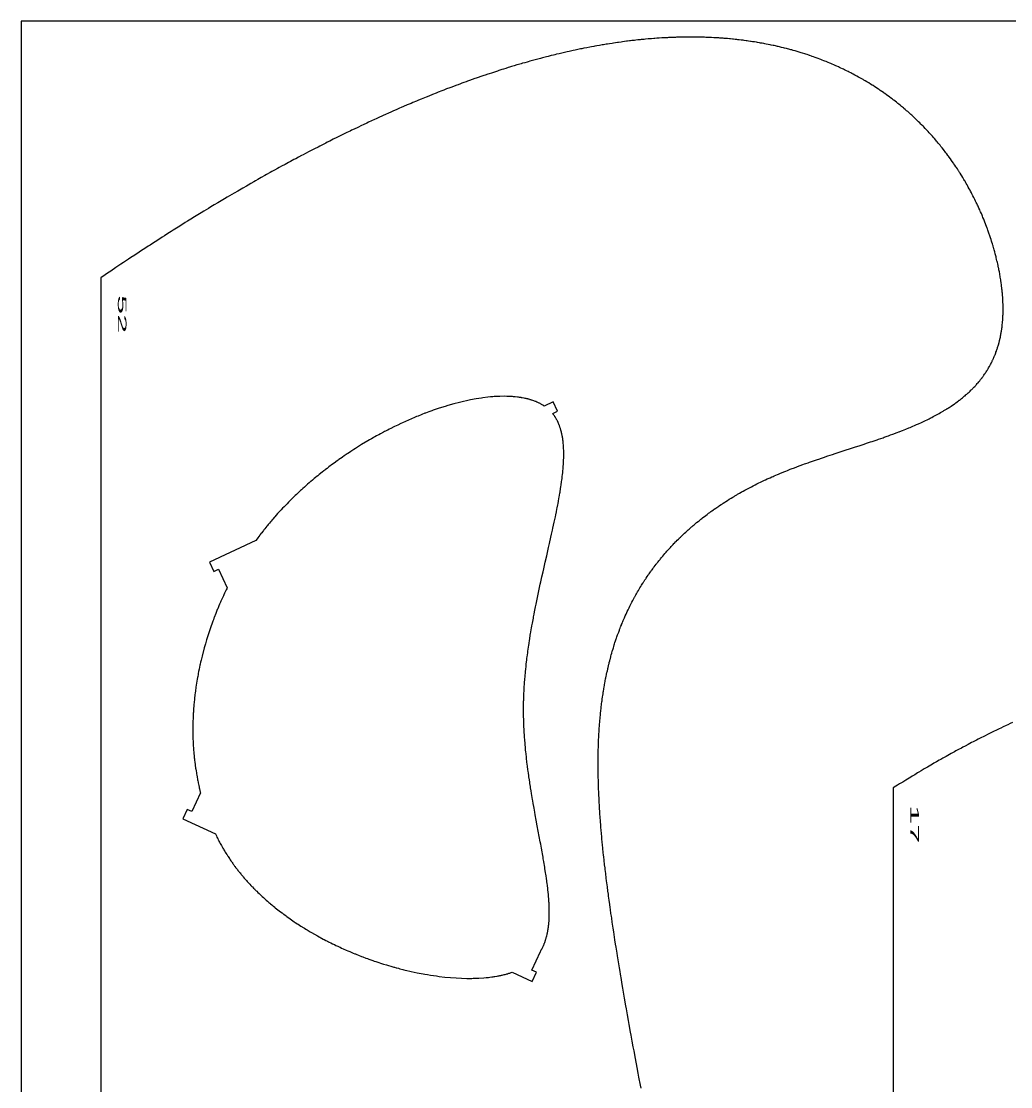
# Model space of a CAD drawing. Header units: metres. Extents: x 525 to 650, y -2 to 248.
# Drawn here: x 525.2 to 582.8, y 185.4 to 247.6 of the extents above; entities that cross this region are included whole.
import ezdxf

# ---------------------------------------------------------------- set-up
doc = ezdxf.new("R2010")
doc.units = ezdxf.units.M
doc.header["$MEASUREMENT"] = 0
doc.layers.add('1', color=7, linetype='Continuous', lineweight=0)
doc.styles.add('Style-ENGINEERING', font='ENGINEERING.shx')

msp = doc.modelspace()

# ---------------------------------------------------------------- linework, layer by layer
at = {"flags": 128}
for points in [[(650.1547, -2.443354), (650.1547, 247.556646), (525.1547, 247.556646), (525.1547, -2.443354), (650.1547, -2.443354)], [(561.296577, 185.338146), (561.259747, 185.530229), (561.172874, 185.985583), (561.129666, 186.213284), (561.065146, 186.554867), (560.969038, 187.067312), (560.884302, 187.522892), (560.842186, 187.750709), (560.779336, 188.092468), (560.716885, 188.43427), (560.685811, 188.605187), (560.60346, 189.06102), (560.562571, 189.288967), (560.501607, 189.630927), (560.4411, 189.972935), (560.411023, 190.143957), (560.331411, 190.60008), (560.291939, 190.828177), (560.291939, 190.828177), (560.233165, 191.170369), (560.174931, 191.512618), (560.146023, 191.683764), (560.094984, 191.988062), (560.06964, 192.14023), (560.031848, 192.368505), (559.975683, 192.710973), (559.92017, 193.05351), (559.892666, 193.224806), (559.838181, 193.567452), (559.811209, 193.738803), (559.7711, 193.995868), (559.724124, 194.300596), (559.700872, 194.452986), (559.6663, 194.681602), (559.615155, 195.024602), (559.581551, 195.253321), (559.564901, 195.367697), (559.540122, 195.539281), (559.507455, 195.768099), (559.491285, 195.882525), (559.46724, 196.054187), (559.431659, 196.311732), (559.400537, 196.540714), (559.38516, 196.655224), (559.36233, 196.827015), (559.328631, 197.084759), (559.299244, 197.313925), (559.284758, 197.42853), (559.263293, 197.600465), (559.231711, 197.858433), (559.204277, 198.087806), (559.190793, 198.202517), (559.170867, 198.374616), (559.141671, 198.632837), (559.11921, 198.836928), (559.108188, 198.938995), (559.09192, 199.092125), (559.068131, 199.321884), (559.045103, 199.551724), (559.033882, 199.666675), (559.012043, 199.89664), (559.001432, 200.011656), (558.98591, 200.184221), (558.965968, 200.414388), (558.956329, 200.529507), (558.942295, 200.702229), (558.928783, 200.875008), (558.922226, 200.961418), (558.910904, 201.115072), (558.905407, 201.191916), (558.897368, 201.307204), (558.885784, 201.480186), (558.874783, 201.653231), (558.869505, 201.739776), (558.860497, 201.893675), (558.856174, 201.970644), (558.849923, 202.086122), (558.841075, 202.259394), (558.832878, 202.432736), (558.829028, 202.519433), (558.822601, 202.673605), (558.819591, 202.750713), (558.815334, 202.866402), (558.80954, 203.039998), (558.804471, 203.213671), (558.802214, 203.300537), (558.798668, 203.455014), (558.797121, 203.532277), (558.79509, 203.648202), (558.792703, 203.822159), (558.791124, 203.996202), (558.790645, 204.083257), (558.790311, 204.238075), (558.790397, 204.315511), (558.790848, 204.431699), (558.79226, 204.606058), (558.793702, 204.722351), (558.794575, 204.780514), (558.796078, 204.867778), (558.799328, 205.022976), (558.801235, 205.100605), (558.804454, 205.217087), (558.808111, 205.333614), (558.810105, 205.391896), (558.814429, 205.508494), (558.816762, 205.566811), (558.820475, 205.65431), (558.827723, 205.809932), (558.831661, 205.887776), (558.837969, 206.004584), (558.844765, 206.121445), (558.848348, 206.179894), (558.855889, 206.296834), (558.859849, 206.355324), (558.86603, 206.443084), (558.873731, 206.547136), (558.877738, 206.599178), (558.883943, 206.677262), (558.893698, 206.794436), (558.903997, 206.911668), (558.909353, 206.970306), (558.920484, 207.087625), (558.926262, 207.146308), (558.935196, 207.23436), (558.946206, 207.338762), (558.951885, 207.390982), (558.960621, 207.469335), (558.974225, 207.586917), (558.988437, 207.704563), (558.995774, 207.76341), (559.010917, 207.881155), (559.018725, 207.940053), (559.030737, 208.028431), (559.050382, 208.167623), (559.060548, 208.237255), (559.076233, 208.341749), (559.092449, 208.4463), (559.100758, 208.498597), (559.117784, 208.603234), (559.126504, 208.655574), (559.139843, 208.734112), (559.15812, 208.838882), (559.167471, 208.891289), (559.181767, 208.969929), (559.203823, 209.087953), (559.206202, 209.100453), (559.228706, 209.216652), (559.24021, 209.274661), (559.257782, 209.361561), (559.275735, 209.448325), (559.284856, 209.491655), (559.303386, 209.578211), (559.312796, 209.621438), (559.327094, 209.686212), (559.3465, 209.772455), (559.35635, 209.815523), (559.371311, 209.88006), (559.394169, 209.976715), (559.414911, 210.062479), (559.425433, 210.105308), (559.441403, 210.169482), (559.465786, 210.265591), (559.490684, 210.361516), (559.503327, 210.409408), (559.527814, 210.500669), (559.540236, 210.546235), (559.559092, 210.614504), (559.587884, 210.716726), (559.617288, 210.818729), (559.63222, 210.869647), (559.662549, 210.971319), (559.677946, 211.022071), (559.701334, 211.098094), (559.733068, 211.199262), (559.749171, 211.249761), (559.773623, 211.325404), (559.810972, 211.438626), (559.844852, 211.539025), (559.862034, 211.589137), (559.88811, 211.664198), (559.92791, 211.776542), (559.968539, 211.888589), (559.989167, 211.944501), (560.026355, 212.043714), (560.045198, 212.093231), (560.073776, 212.167394), (560.102732, 212.241423), (560.117351, 212.278386), (560.146876, 212.35221), (560.161781, 212.389071), (560.184319, 212.444298), (560.214704, 212.517814), (560.230041, 212.55452), (560.253228, 212.609514), (560.288417, 212.691859), (560.326613, 212.779769), (560.345924, 212.823648), (560.375157, 212.889371), (560.419608, 212.98774), (560.464785, 213.085848), (560.487648, 213.134804), (560.533922, 213.232519), (560.557335, 213.281277), (560.592802, 213.354291), (560.640739, 213.45141), (560.664988, 213.499869), (560.701711, 213.572432), (560.738856, 213.644844), (560.757588, 213.680993), (560.80806, 213.777204), (560.83358, 213.825207), (560.872218, 213.897084), (560.911286, 213.968807), (560.930982, 214.004611), (560.970698, 214.076101), (560.990719, 214.111788), (561.020955, 214.165245), (561.020955, 214.165245), (561.027266, 214.176337), (561.04907, 214.214488), (561.092984, 214.290532), (561.137305, 214.366231), (561.167079, 214.416507), (561.187028, 214.449939), (561.227167, 214.516601), (561.272706, 214.591273), (561.303289, 214.640865), (561.323778, 214.673842), (561.364993, 214.739595), (561.396113, 214.788733), (561.416958, 214.821409), (561.458887, 214.88656), (561.479969, 214.919035), (561.522371, 214.983785), (561.565087, 215.04827), (561.593739, 215.091113), (561.651462, 215.176445), (561.702189, 215.250383), (561.73624, 215.299478), (561.759045, 215.33212), (561.804904, 215.397194), (561.839515, 215.445816), (561.862692, 215.478144), (561.909295, 215.54259), (561.93272, 215.574708), (561.979817, 215.638736), (562.027242, 215.702486), (562.059041, 215.744832), (562.123077, 215.829156), (562.177559, 215.899921), (562.21411, 215.946905), (562.238579, 215.978141), (562.287761, 216.040406), (562.324862, 216.086925), (562.349697, 216.117852), (562.399611, 216.1795), (562.424689, 216.210221), (562.47509, 216.271458), (562.525813, 216.332422), (562.559808, 216.372913), (562.628229, 216.453531), (562.686404, 216.521177), (562.725414, 216.566082), (562.751521, 216.595935), (562.803976, 216.655436), (562.843528, 216.699884), (562.869996, 216.729431), (562.923172, 216.788323), (562.94988, 216.817667), (563.003536, 216.876154), (563.057511, 216.93437), (563.093671, 216.973032), (563.166418, 217.049995), (563.21339, 217.099124), (563.244834, 217.131767), (563.308032, 217.196791), (563.339785, 217.229172), (563.403603, 217.293673), (563.467832, 217.357825), (563.510881, 217.4004), (563.539681, 217.428698), (563.597526, 217.485087), (563.630207, 217.516685), (563.695876, 217.579621), (563.761955, 217.642211), (563.806235, 217.683745), (563.835856, 217.711349), (563.895342, 217.766353), (563.962649, 217.827905), (564.007747, 217.868748), (564.037913, 217.895892), (564.098487, 217.949975), (564.144129, 217.990359), (564.174658, 218.017196), (564.235956, 218.070668), (564.266726, 218.097302), (564.328506, 218.150366), (564.390607, 218.20316), (564.432185, 218.238205), (564.515769, 218.307934), (564.535413, 218.324184), (564.618583, 218.392413), (564.674228, 218.437551), (564.711412, 218.467489), (564.785988, 218.526998), (564.842102, 218.571311), (564.879598, 218.600701), (564.954794, 218.659121), (564.992495, 218.688151), (565.068099, 218.745855), (565.143973, 218.803085), (565.194705, 218.840977), (565.228592, 218.866123), (565.296523, 218.916139), (565.369153, 218.969043), (565.417703, 219.004083), (565.515117, 219.073616), (565.563978, 219.108111), (565.66201, 219.176559), (565.760448, 219.244293), (565.826299, 219.289055), (565.870299, 219.318723), (565.958534, 219.377642), (566.033227, 219.426928), (566.083145, 219.459568), (566.183276, 219.524334), (566.233488, 219.556461), (566.334201, 219.620204), (566.435299, 219.683274), (566.502909, 219.724949), (566.548076, 219.752568), (566.638633, 219.807415), (566.71527, 219.853288), (566.766478, 219.883666), (566.869171, 219.943936), (566.920656, 219.973829), (567.023899, 220.033134), (567.127505, 220.091803), (567.196775, 220.130565), (567.243043, 220.156252), (567.335791, 220.207255), (567.414265, 220.249907), (567.46669, 220.278149), (567.571803, 220.334174), (567.624489, 220.361958), (567.730121, 220.417072), (567.836095, 220.471585), (567.906934, 220.507596), (567.954243, 220.531457), (568.04906, 220.578829), (568.169441, 220.638121), (568.249928, 220.677241), (568.303689, 220.70314), (568.411456, 220.754509), (568.492494, 220.792661), (568.54662, 220.817918), (568.655114, 220.868011), (568.709481, 220.892847), (568.818452, 220.942103), (568.927737, 220.990807), (569.000768, 221.022971), (569.049531, 221.04428), (569.147242, 221.086576), (569.240215, 221.126331), (569.302316, 221.152624), (569.4268, 221.204718), (569.489178, 221.230525), (569.614201, 221.281673), (569.739568, 221.332217), (569.823331, 221.365589), (569.879253, 221.387697), (569.991284, 221.431584), (570.107024, 221.476383), (570.184274, 221.505988), (570.338982, 221.5646), (570.416436, 221.593617), (570.571534, 221.651098), (570.726874, 221.70788), (570.83056, 221.745367), (570.899738, 221.770203), (571.038218, 221.819517), (571.123272, 221.849552), (571.293546, 221.90914), (571.464028, 221.968126), (571.577788, 222.007142), (571.653673, 222.033025), (571.805541, 222.084503), (571.933774, 222.127664), (572.19047, 222.21332), (572.447422, 222.298233), (572.618837, 222.354513), (572.961859, 222.466514), (573.733955, 222.717663), (574.07691, 222.829858), (574.248273, 222.886288), (574.505122, 222.971501), (574.676196, 223.02877), (574.761678, 223.057563), (574.889825, 223.100973), (575.060534, 223.1593), (575.145816, 223.188673), (575.273642, 223.233016), (575.401342, 223.277721), (575.465142, 223.300218), (575.635104, 223.360712), (575.719985, 223.391248), (575.847173, 223.437439), (575.974192, 223.484119), (576.037635, 223.507652), (576.164381, 223.555122), (576.227683, 223.579066), (576.32254, 223.615254), (576.346236, 223.624353), (576.472449, 223.673232), (576.535445, 223.697899), (576.629798, 223.735195), (576.629798, 223.735195), (576.723974, 223.772858), (576.770994, 223.791832), (576.864893, 223.830071), (576.91177, 223.849341), (576.981994, 223.878437), (577.092734, 223.924898), (577.147994, 223.948357), (577.230743, 223.98384), (577.313317, 224.019686), (577.354537, 224.037748), (577.464233, 224.08638), (577.518956, 224.110958), (577.600878, 224.14816), (577.682602, 224.185776), (577.723387, 224.204743), (577.831893, 224.255853), (577.886002, 224.281705), (577.966983, 224.320866), (578.047738, 224.360497), (578.088029, 224.380493), (578.159511, 224.416345), (578.195181, 224.43442), (578.248595, 224.46172), (578.328507, 224.503105), (578.408163, 224.545022), (578.447893, 224.566186), (578.518358, 224.604153), (578.55351, 224.623305), (578.606135, 224.652247), (578.684836, 224.696151), (578.763247, 224.740659), (578.80234, 224.763145), (578.871654, 224.803509), (578.906219, 224.823882), (578.95795, 224.854683), (579.035279, 224.901441), (579.112279, 224.948883), (579.150654, 224.972866), (579.161431, 224.979643), (579.227907, 225.021858), (579.260997, 225.043141), (579.310442, 225.075286), (579.384179, 225.124011), (579.457388, 225.173355), (579.493792, 225.198263), (579.566192, 225.24856), (579.602184, 225.273951), (579.655911, 225.312347), (579.720514, 225.359324), (579.752637, 225.383022), (579.800597, 225.418834), (579.848283, 225.454968), (579.872021, 225.473157), (579.919289, 225.509783), (579.942817, 225.52822), (579.977975, 225.556033), (580.040076, 225.605951), (580.070932, 225.631138), (580.11697, 225.66921), (580.162707, 225.707635), (580.185462, 225.72698), (580.230742, 225.765942), (580.253266, 225.785559), (580.286906, 225.815157), (580.346273, 225.86829), (580.375743, 225.895107), (580.419679, 225.935649), (580.463287, 225.976577), (580.484967, 225.997186), (580.528076, 226.0387), (580.549504, 226.059606), (580.581486, 226.091152), (580.61875, 226.12844), (580.637281, 226.147202), (580.664951, 226.175495), (580.706168, 226.218273), (580.747035, 226.261462), (580.767335, 226.283212), (580.807669, 226.327028), (580.827701, 226.349095), (580.857578, 226.382395), (580.897093, 226.427174), (580.916711, 226.449727), (580.945964, 226.483762), (580.989445, 226.535283), (580.993539, 226.540193), (581.039147, 226.595603), (581.061675, 226.623468), (581.095121, 226.665467), (581.128153, 226.707706), (581.144513, 226.728916), (581.17692, 226.771517), (581.192967, 226.792908), (581.216843, 226.825108), (581.248311, 226.868253), (581.263889, 226.889917), (581.287059, 226.922527), (581.321371, 226.971698), (581.351425, 227.015664), (581.366294, 227.037739), (581.388401, 227.070965), (581.421116, 227.121063), (581.453297, 227.17147), (581.469187, 227.19679), (581.497104, 227.241996), (581.510904, 227.264691), (581.531406, 227.298849), (581.561711, 227.350345), (581.591478, 227.402154), (581.60616, 227.428175), (581.635122, 227.480451), (581.6494, 227.506706), (581.670566, 227.546235), (581.701873, 227.606105), (581.717269, 227.636189), (581.74004, 227.681503), (581.762424, 227.727041), (581.773471, 227.749895), (581.795275, 227.79577), (581.806031, 227.818792), (581.821985, 227.85343), (581.842919, 227.89981), (581.85324, 227.923084), (581.868541, 227.958101), (581.891084, 228.010863), (581.910711, 228.058001), (581.92038, 228.081654), (581.934701, 228.117239), (581.955774, 228.170854), (581.976358, 228.224753), (581.986466, 228.251809), (581.988687, 228.257806), (582.013143, 228.325202), (582.028979, 228.370228), (582.039331, 228.400288), (582.059543, 228.460509), (582.074277, 228.505762), (582.083898, 228.535972), (582.102661, 228.596491), (582.111805, 228.626799), (582.129621, 228.687512), (582.146814, 228.748354), (582.157934, 228.788985), (582.165196, 228.816104), (582.17936, 228.870415), (582.190376, 228.914042), (582.19755, 228.943162), (582.211497, 229.001483), (582.218271, 229.030685), (582.231421, 229.089171), (582.244048, 229.147764), (582.252177, 229.186885), (582.257469, 229.212992), (582.26775, 229.265269), (582.276112, 229.309442), (582.281529, 229.338923), (582.291987, 229.397961), (582.297029, 229.427519), (582.306743, 229.486711), (582.315966, 229.546003), (582.321846, 229.585587), (582.332964, 229.664885), (582.340452, 229.722144), (582.345203, 229.760366), (582.354128, 229.836928), (582.358305, 229.875268), (582.366096, 229.952064), (582.37314, 230.029015), (582.377427, 230.0804), (582.380105, 230.114694), (582.385031, 230.183373), (582.385881, 230.196105), (582.389253, 230.249845), (582.391307, 230.285651), (582.394957, 230.357218), (582.396556, 230.392979), (582.399306, 230.464453), (582.401471, 230.535868), (582.402593, 230.583445), (582.403201, 230.615149), (582.404084, 230.678522), (582.404445, 230.723523), (582.404514, 230.813458), (582.403726, 230.903304), (582.402735, 230.963154), (582.40187, 231.003033), (582.399657, 231.082742), (582.398134, 231.127549), (582.394494, 231.217103), (582.390076, 231.306577), (582.386707, 231.366183), (582.384276, 231.405901), (582.378973, 231.485293), (582.375736, 231.529924), (582.368721, 231.619132), (582.360996, 231.708266), (582.355458, 231.767649), (582.351597, 231.807221), (582.351597, 231.807221), (582.343471, 231.886322), (582.338667, 231.930793), (582.328564, 232.019683), (582.317809, 232.108507), (582.310283, 232.167686), (582.30511, 232.207123), (582.294392, 232.285958), (582.286565, 232.341359), (582.281214, 232.37828), (582.270197, 232.452088), (582.264533, 232.488977), (582.252896, 232.562722), (582.240852, 232.636425), (582.232599, 232.685538), (582.215567, 232.783709), (582.20568, 232.838898), (582.185254, 232.949211), (582.163962, 233.059434), (582.149291, 233.132868), (582.1393, 233.181802), (582.118815, 233.279618), (582.10938, 233.323613), (582.090107, 233.411561), (582.0703, 233.499455), (582.056799, 233.558021), (582.047668, 233.597052), (582.029093, 233.675083), (582.026116, 233.687423), (582.005009, 233.773693), (581.990678, 233.831094), (581.961395, 233.945631), (581.946445, 234.002766), (581.915934, 234.116774), (581.884615, 234.230434), (581.86329, 234.306016), (581.848876, 234.356319), (581.819582, 234.456725), (581.806836, 234.499674), (581.781006, 234.585425), (581.754723, 234.670982), (581.736951, 234.727912), (581.700811, 234.841517), (581.673186, 234.926496), (581.654523, 234.983043), (581.616608, 235.095884), (581.597357, 235.152178), (581.558269, 235.264514), (581.518404, 235.376516), (581.491397, 235.450999), (581.473202, 235.500572), (581.436356, 235.599522), (581.404796, 235.682809), (581.383517, 235.73823), (581.340385, 235.848827), (581.318533, 235.904002), (581.274258, 236.014106), (581.229221, 236.123883), (581.198775, 236.196886), (581.178291, 236.245475), (581.136872, 236.342458), (581.094856, 236.439184), (581.073624, 236.487451), (581.041496, 236.55973), (580.992673, 236.667878), (580.943093, 236.7757), (580.91802, 236.829489), (580.867305, 236.936823), (580.841664, 236.990368), (580.802847, 237.070533), (580.756291, 237.165306), (580.732788, 237.212596), (580.697253, 237.283409), (580.643316, 237.389357), (580.588618, 237.494978), (580.560983, 237.547665), (580.505141, 237.652792), (580.476932, 237.705233), (580.434261, 237.783739), (580.376694, 237.888126), (580.347623, 237.940195), (580.303654, 238.018143), (580.259251, 238.095904), (580.236886, 238.134715), (580.183437, 238.226522), (580.156482, 238.272327), (580.115762, 238.34091), (580.054029, 238.443504), (579.991512, 238.54576), (579.959958, 238.596762), (579.896257, 238.698509), (579.86411, 238.749254), (579.815517, 238.825213), (579.808649, 238.835878), (579.784424, 238.873354), (579.73571, 238.948062), (579.686645, 239.022448), (579.65374, 239.071859), (579.587462, 239.170253), (579.537346, 239.243673), (579.50374, 239.292441), (579.436064, 239.389549), (579.401993, 239.437889), (579.333385, 239.534142), (579.264159, 239.629826), (579.217665, 239.6933), (579.186516, 239.735476), (579.123853, 239.819492), (579.070039, 239.890773), (579.033967, 239.938113), (578.96135, 240.032359), (578.924806, 240.079265), (578.851246, 240.172645), (578.777056, 240.265446), (578.727247, 240.326993), (578.693886, 240.367881), (578.626791, 240.449316), (578.559199, 240.530294), (578.525217, 240.570612), (578.47401, 240.630875), (578.396676, 240.720787), (578.318712, 240.810121), (578.279494, 240.854571), (578.200585, 240.943036), (578.160894, 240.987052), (578.101061, 241.052803), (578.029689, 241.130308), (577.993816, 241.168889), (577.939771, 241.226545), (577.858177, 241.312543), (577.775949, 241.39796), (577.734597, 241.440449), (577.651417, 241.524991), (577.609588, 241.567042), (577.546546, 241.629845), (577.471366, 241.703852), (577.433587, 241.740682), (577.376682, 241.795709), (577.29079, 241.87776), (577.204257, 241.959221), (577.160749, 241.999731), (577.073252, 242.080306), (577.029261, 242.120372), (576.962973, 242.180193), (576.88146, 242.252854), (576.8405, 242.288997), (576.778803, 242.342976), (576.7168, 242.396673), (576.685682, 242.423416), (576.623216, 242.476688), (576.591868, 242.503218), (576.5447, 242.542879), (576.481538, 242.595513), (576.449841, 242.621722), (576.40215, 242.660903), (576.330285, 242.719373), (576.266074, 242.771041), (576.233851, 242.796768), (576.185371, 242.835223), (576.11232, 242.892603), (576.038872, 242.949617), (576.001999, 242.977987), (575.991926, 242.985708), (575.957568, 243.01195), (575.888688, 243.064125), (575.819591, 243.11589), (575.773405, 243.150172), (575.680745, 243.218191), (575.610998, 243.268729), (575.56438, 243.302196), (575.470858, 243.368588), (575.423954, 243.401515), (575.329862, 243.46683), (575.23539, 243.531431), (575.1722, 243.574103), (575.129979, 243.602375), (575.045317, 243.658499), (574.970532, 243.70745), (574.920548, 243.739844), (574.820275, 243.804057), (574.769987, 243.835877), (574.669107, 243.898944), (574.567824, 243.961251), (574.500079, 244.002367), (574.454817, 244.029591), (574.364054, 244.083591), (574.287228, 244.128691), (574.235886, 244.158522), (574.132904, 244.217621), (574.081263, 244.246889), (573.977686, 244.304865), (573.873713, 244.362095), (573.804179, 244.399835), (573.757725, 244.424812), (573.664586, 244.474326), (573.585758, 244.515648), (573.533084, 244.542965), (573.427443, 244.597046), (573.374476, 244.623811), (573.374476, 244.623811), (573.26825, 244.676789), (573.161635, 244.729033), (573.090343, 244.763456), (573.042719, 244.786224), (572.947243, 244.831327), (572.866447, 244.868936), (572.812463, 244.893781), (572.704206, 244.942926), (572.649933, 244.967226), (572.5411, 245.015284), (572.431884, 245.062619), (572.35886, 245.093774), (572.310084, 245.114367), (572.212305, 245.155125), (572.172687, 245.171442), (572.093305, 245.203798), (572.013727, 245.235784), (571.960566, 245.256902), (571.853982, 245.298644), (571.773815, 245.32952), (571.720263, 245.349899), (571.612897, 245.390166), (571.559084, 245.410054), (571.451198, 245.44934), (571.342967, 245.487973), (571.270621, 245.513366), (571.222305, 245.530134), (571.125469, 245.563284), (571.113462, 245.567352), (571.069422, 245.582195), (570.981287, 245.611526), (570.893079, 245.640388), (570.834233, 245.65937), (570.716446, 245.696714), (570.628022, 245.724184), (570.569034, 245.742242), (570.450962, 245.77775), (570.391879, 245.795201), (570.273619, 245.829503), (570.155236, 245.863008), (570.076246, 245.884905), (570.023556, 245.899309), (569.918104, 245.927653), (569.831753, 245.950387), (569.774151, 245.965316), (569.658863, 245.99463), (569.601177, 246.009017), (569.485721, 246.037253), (569.370155, 246.064778), (569.29305, 246.082734), (569.24162, 246.094531), (569.138694, 246.11771), (569.051785, 246.136839), (568.993811, 246.149374), (568.877784, 246.173927), (568.819731, 246.185946), (568.703544, 246.209471), (568.587251, 246.232316), (568.509665, 246.247171), (568.457915, 246.256908), (568.354353, 246.275985), (568.266909, 246.291672), (568.208581, 246.301922), (568.091848, 246.321928), (568.033444, 246.331684), (567.916558, 246.350707), (567.799571, 246.369078), (567.721525, 246.380967), (567.669469, 246.388733), (567.565298, 246.403886), (567.477343, 246.41628), (567.418676, 246.424343), (567.301267, 246.439995), (567.242526, 246.447585), (567.124971, 246.462295), (567.007319, 246.47638), (566.928831, 246.485425), (566.876482, 246.491303), (566.771728, 246.502694), (566.683283, 246.511929), (566.624289, 246.517894), (566.506233, 246.52937), (566.447169, 246.534881), (566.328972, 246.54545), (566.210681, 246.555421), (566.13177, 246.561736), (566.079139, 246.5658), (565.973824, 246.573577), (565.884907, 246.579776), (565.825602, 246.583726), (565.706922, 246.591187), (565.647548, 246.594699), (565.528733, 246.601288), (565.409828, 246.6073), (565.330508, 246.610989), (565.277607, 246.613307), (565.171751, 246.617606), (565.065619, 246.621464), (564.994826, 246.623786), (564.853147, 246.627837), (564.782261, 246.629566), (564.640399, 246.632435), (564.498416, 246.634522), (564.403694, 246.635482), (564.340516, 246.635931), (564.21409, 246.636372), (564.096191, 246.636239), (564.01764, 246.635859), (563.965294, 246.635478), (563.860655, 246.634409), (563.78222, 246.633342), (563.729952, 246.632505), (563.625465, 246.630529), (563.468862, 246.626822), (563.364542, 246.623858), (563.295032, 246.621665), (563.1561, 246.616764), (563.066847, 246.613253), (563.007372, 246.610756), (562.888483, 246.605393), (562.82907, 246.602526), (562.710306, 246.596428), (562.591623, 246.589844), (562.512547, 246.585188), (562.354501, 246.575241), (562.265662, 246.569276), (562.206461, 246.565153), (562.088119, 246.556556), (562.028977, 246.552084), (561.910751, 246.542795), (561.792602, 246.533048), (561.713879, 246.526298), (561.556534, 246.512198), (561.468087, 246.503917), (561.409145, 246.498259), (561.291318, 246.48661), (561.232432, 246.480622), (561.114715, 246.468318), (560.997071, 246.455582), (560.918682, 246.446852), (560.762001, 246.428825), (560.673923, 246.418354), (560.615227, 246.411243), (560.497887, 246.396706), (560.439243, 246.389282), (560.322008, 246.374124), (560.204843, 246.358557), (560.12677, 246.347952), (559.970717, 246.326204), (559.912228, 246.317865), (559.7953, 246.300887), (559.678439, 246.283513), (559.600569, 246.271712), (559.444917, 246.247588), (559.328254, 246.229043), (559.250514, 246.216465), (559.095122, 246.1908), (559.017469, 246.177713), (558.862247, 246.151039), (558.707138, 246.1237), (558.603793, 246.105108), (558.534924, 246.092551), (558.39725, 246.067054), (558.310174, 246.050656), (558.136122, 246.017251), (557.962207, 245.983043), (557.846338, 245.959795), (557.769125, 245.944102), (557.614777, 245.91225), (557.44126, 245.875681), (557.325655, 245.850873), (557.248616, 245.834144), (557.094616, 245.800237), (556.979181, 245.774413), (556.902257, 245.757012), (556.748482, 245.721767), (556.671632, 245.703924), (556.518005, 245.667802), (556.364476, 245.631102), (556.262177, 245.606316), (556.194001, 245.589652), (556.057707, 245.555988), (555.885317, 245.512744), (555.770457, 245.483523), (555.693912, 245.463869), (555.540893, 245.424147), (555.42619, 245.393996), (555.349749, 245.373725), (555.196937, 245.332778), (555.120566, 245.312102), (554.967889, 245.27035), (554.815303, 245.228067), (554.713628, 245.199586), (554.645866, 245.180469), (554.510396, 245.141927), (554.387222, 245.106511), (554.305138, 245.082714), (554.141045, 245.034673), (554.141045, 245.034673), (554.059036, 245.01043), (553.895092, 244.961506), (553.731247, 244.911998), (553.622071, 244.878672), (553.549311, 244.856312), (553.403848, 244.811254), (553.270564, 244.769554), (553.181806, 244.741565), (553.00452, 244.685138), (552.915992, 244.656702), (552.739165, 244.599389), (552.562637, 244.541494), (552.445118, 244.502578), (552.366844, 244.476493), (552.210471, 244.423987), (552.126125, 244.395449), (551.957632, 244.337989), (551.789402, 244.280021), (551.677394, 244.241095), (551.602785, 244.215022), (551.45372, 244.162581), (551.286262, 244.103121), (551.174764, 244.06321), (551.100493, 244.036484), (550.952099, 243.982746), (550.840931, 243.942195), (550.76688, 243.915044), (550.618921, 243.860464), (550.545014, 243.833035), (550.397341, 243.777903), (550.249856, 243.722407), (550.151637, 243.685209), (549.955444, 243.610338), (549.79016, 243.546676), (549.680097, 243.503989), (549.460275, 243.418028), (549.350514, 243.374758), (549.13129, 243.287643), (548.912457, 243.19977), (548.766784, 243.140772), (548.669763, 243.101257), (548.475946, 243.021792), (548.312645, 242.954296), (548.203894, 242.909073), (547.98667, 242.81809), (547.878196, 242.772332), (547.66152, 242.68029), (547.445204, 242.587553), (547.301191, 242.525346), (547.205269, 242.483706), (547.013633, 242.400026), (546.852153, 242.329009), (546.744607, 242.281456), (546.529771, 242.185857), (546.42248, 242.137812), (546.208149, 242.041236), (545.99415, 241.944018), (545.851667, 241.878854), (545.756759, 241.835255), (545.567134, 241.747687), (545.407335, 241.67342), (545.300901, 241.623717), (545.088272, 241.523852), (544.982074, 241.473693), (544.769913, 241.372923), (544.55806, 241.271558), (544.416993, 241.203654), (544.323024, 241.15824), (544.135263, 241.067068), (543.977023, 240.989787), (543.871622, 240.938088), (543.661041, 240.834264), (543.55586, 240.78214), (543.345715, 240.677473), (543.135856, 240.572251), (542.996109, 240.501797), (542.903013, 240.454694), (542.716989, 240.360165), (542.560201, 240.280076), (542.455763, 240.226516), (542.247092, 240.118999), (542.142859, 240.065042), (541.934596, 239.956736), (541.726601, 239.847912), (541.588086, 239.775076), (541.495808, 239.726392), (541.311407, 239.628724), (541.155979, 239.546007), (541.052442, 239.490705), (540.845561, 239.379728), (540.742216, 239.324054), (540.535717, 239.212337), (540.329471, 239.100132), (540.192113, 239.02506), (540.100602, 238.974893), (539.917727, 238.874276), (539.763577, 238.789088), (539.660887, 238.732149), (539.455688, 238.617918), (539.35318, 238.560627), (539.148343, 238.445699), (538.943743, 238.33031), (538.807475, 238.25313), (538.716688, 238.201564), (538.535252, 238.098165), (538.382308, 238.010646), (538.280417, 237.952161), (538.076809, 237.834857), (537.97509, 237.776039), (537.771823, 237.658075), (537.568782, 237.539674), (537.433546, 237.460499), (537.16337, 237.301576), (537.011568, 237.211849), (536.910436, 237.151898), (536.708335, 237.03168), (536.607366, 236.971413), (536.405589, 236.850567), (536.204028, 236.729305), (536.069772, 236.648235), (535.801542, 236.485549), (535.650828, 236.393721), (535.550417, 236.332375), (535.349751, 236.209382), (535.249496, 236.147736), (535.04914, 236.024144), (534.848989, 235.900155), (534.715668, 235.817277), (534.449297, 235.650998), (534.299621, 235.557163), (534.199899, 235.494485), (534.000605, 235.36884), (533.901033, 235.305873), (533.702036, 235.179654), (533.503236, 235.053054), (533.370811, 234.968444), (533.106221, 234.798722), (532.95754, 234.702962), (532.85848, 234.639006), (532.660503, 234.510815), (532.561586, 234.446581), (532.363895, 234.317837), (532.166393, 234.188727), (532.03483, 234.102451), (531.771954, 233.929417), (531.55041, 233.78292), (531.402844, 233.685004), (531.108024, 233.488569), (530.96077, 233.390051), (530.666568, 233.192421), (530.372776, 232.994), (530.17714, 232.861283), (530.046816, 232.772613), (529.786406, 232.59481), (529.78671, 150.501187)], [(556.158901, 224.656374), (556.142139, 224.69232), (556.414032, 224.819105), (556.160461, 225.36289), (555.647263, 225.123582), (555.623911, 225.138905), (555.608207, 225.149), (555.57647, 225.168902), (555.56044, 225.178709), (555.528054, 225.198036), (555.495238, 225.21698), (555.473124, 225.229397), (555.428329, 225.253723), (555.411337, 225.26267), (555.377039, 225.280279), (555.342322, 225.297508), (555.318947, 225.308783), (555.271646, 225.330829), (555.235692, 225.346921), (555.211496, 225.35744), (555.162565, 225.377974), (555.13783, 225.38799), (555.087829, 225.407521), (555.037122, 225.426384), (554.933617, 225.462116), (554.913902, 225.46852), (554.874185, 225.48105), (554.834085, 225.493207), (554.807141, 225.501105), (554.752749, 225.516408), (554.711518, 225.527453), (554.683825, 225.534611), (554.627944, 225.548435), (554.599759, 225.555101), (554.542904, 225.567943), (554.485406, 225.580133), (554.368509, 225.60256), (554.324027, 225.610301), (554.294179, 225.615259), (554.234022, 225.62469), (554.203714, 225.629164), (554.142645, 225.637629), (554.080976, 225.64545), (553.955862, 225.65917), (553.924218, 225.6622), (553.860498, 225.667782), (553.796205, 225.672727), (553.665929, 225.680714), (553.599958, 225.683758), (553.466381, 225.687955), (553.330666, 225.68964), (553.053021, 225.685518), (553.017748, 225.684304), (552.946832, 225.681412), (552.875429, 225.677903), (552.731183, 225.669038), (552.658354, 225.663685), (552.511313, 225.651146), (552.362471, 225.636172), (552.059582, 225.598963), (551.982812, 225.588157), (551.828059, 225.564749), (551.671729, 225.538958), (551.35454, 225.480269), (550.703439, 225.334787), (550.370326, 225.248177), (550.032705, 225.152442), (549.862328, 225.101181), (549.518693, 224.991931), (549.345533, 224.933963), (549.171546, 224.873784), (549.084258, 224.842868), (548.909124, 224.77939), (548.821289, 224.746832), (548.733286, 224.713729), (548.689223, 224.696974), (548.512577, 224.628598), (548.424029, 224.5936), (548.33534, 224.558064), (548.290945, 224.540094), (548.202055, 224.503754), (548.157563, 224.485383), (548.090768, 224.457576), (547.733468, 224.304227), (547.554235, 224.224384), (547.37468, 224.142444), (547.284798, 224.100691), (547.104853, 224.015626), (547.014804, 223.972317), (546.924711, 223.928493), (546.879651, 223.906388), (546.699332, 223.816685), (546.609138, 223.771067), (546.518929, 223.724939), (546.473821, 223.701685), (546.383601, 223.654796), (546.338491, 223.631162), (546.270827, 223.595474), (546.090422, 223.498922), (546.000248, 223.449894), (545.910101, 223.400366), (545.865039, 223.375415), (545.774944, 223.32514), (545.729912, 223.299817), (545.662386, 223.261599), (545.572396, 223.21021), (545.527422, 223.184331), (545.459989, 223.145281), (545.358909, 223.086189), (545.000307, 222.871078), (544.821561, 222.760615), (544.64325, 222.648227), (544.554274, 222.591316), (544.376711, 222.476064), (544.288137, 222.417727), (544.19971, 222.358917), (544.155553, 222.329336), (543.979322, 222.209836), (543.891457, 222.149384), (543.803765, 222.088466), (543.759987, 222.057833), (543.672569, 221.996219), (543.628931, 221.965238), (543.563565, 221.918551), (543.389807, 221.792787), (543.303241, 221.729218), (543.216891, 221.665192), (543.173799, 221.633008), (543.087786, 221.568301), (543.044866, 221.535777), (542.980597, 221.48678), (542.895115, 221.421055), (542.852467, 221.388024), (542.78861, 221.338268), (542.693095, 221.263161), (542.524112, 221.128244), (542.440028, 221.06012), (542.356223, 220.991554), (542.314428, 220.957106), (542.231055, 220.88788), (542.189479, 220.853103), (542.127255, 220.800731), (542.044556, 220.730521), (542.003322, 220.695253), (541.941617, 220.642146), (541.849397, 220.56203), (541.767767, 220.490357), (541.727076, 220.454359), (541.666195, 220.400161), (541.575233, 220.318411), (541.484707, 220.236122), (541.439611, 220.194775), (541.280189, 220.046678), (541.201028, 219.971997), (541.122241, 219.896895), (541.08299, 219.859187), (541.004777, 219.783457), (540.965816, 219.745436), (540.90756, 219.688209), (540.830234, 219.611544), (540.791722, 219.573057), (540.734145, 219.515132), (540.648216, 219.42781), (540.572279, 219.349756), (540.53447, 219.310575), (540.477957, 219.251613), (540.393646, 219.162741), (540.309891, 219.073355), (540.268226, 219.028471), (540.194506, 218.948362), (540.157818, 218.908157), (540.103001, 218.847662), (540.021266, 218.756498), (539.940129, 218.66483), (539.899787, 218.618807), (539.819561, 218.526387), (539.77968, 218.47999), (539.720152, 218.410161), (539.685875, 218.369637), (539.617678, 218.288309), (539.549957, 218.206614), (539.505075, 218.151947), (539.475272, 218.115413), (539.415948, 218.042132), (539.349661, 217.959354), (539.305737, 217.903971), (539.276573, 217.866963), (539.218529, 217.79274), (539.175247, 217.736892), (539.146511, 217.699576), (539.089325, 217.62474), (539.060876, 217.587222), (539.004264, 217.511986), (538.948036, 217.436485), (538.910763, 217.386006), (538.836732, 217.284702), (536.128942, 216.022039), (536.382513, 215.478254), (536.654405, 215.60504), (536.654405, 215.60504), (537.161547, 214.51747), (537.130348, 214.454492), (537.109678, 214.412454), (537.068649, 214.328254), (537.04829, 214.286092), (537.007883, 214.201646), (536.967891, 214.117041), (536.941461, 214.060549), (536.889157, 213.94736), (536.869734, 213.904843), (536.831203, 213.819698), (536.793089, 213.734404), (536.767914, 213.67746), (536.718122, 213.56338), (536.681269, 213.477657), (536.656934, 213.420431), (536.608828, 213.305797), (536.585056, 213.248392), (536.538078, 213.133407), (536.491853, 213.018194), (536.401673, 212.787113), (536.385102, 212.743691), (536.35228, 212.65676), (536.319886, 212.569716), (536.298528, 212.511625), (536.256385, 212.395298), (536.225279, 212.307929), (536.204781, 212.249625), (536.16436, 212.132884), (536.144438, 212.074448), (536.10517, 211.957448), (536.066672, 211.840283), (535.991995, 211.605484), (535.955819, 211.487862), (535.885801, 211.252204), (535.818903, 211.016033), (535.694526, 210.542354), (535.637072, 210.304944), (535.609534, 210.186118), (535.582791, 210.067219), (535.569719, 210.007745), (535.519424, 209.769695), (535.495477, 209.650591), (535.472333, 209.531441), (535.461062, 209.471852), (535.439124, 209.352646), (535.428457, 209.293032), (535.412836, 209.203599), (535.373404, 208.965057), (535.354906, 208.845769), (535.33722, 208.726477), (535.328683, 208.666832), (535.312221, 208.547546), (535.304296, 208.487907), (535.292793, 208.398457), (535.278172, 208.279207), (535.27117, 208.219591), (535.261052, 208.130181), (535.251397, 208.04079), (535.246743, 207.996103), (535.234901, 207.876964), (535.22929, 207.817412), (535.221261, 207.728108), (535.213698, 207.638833), (535.210092, 207.594208), (535.203229, 207.504985), (535.199974, 207.460387), (535.19531, 207.393508), (535.187669, 207.274668), (535.184162, 207.215277), (535.179293, 207.126228), (535.174895, 207.037228), (535.172873, 206.992746), (535.169183, 206.903822), (535.167515, 206.859381), (535.165234, 206.792744), (535.162608, 206.703947), (535.161472, 206.659571), (535.159992, 206.593035), (535.158272, 206.493299), (535.156601, 206.257231), (535.157039, 206.139389), (535.158327, 206.021684), (535.159291, 205.962885), (535.161858, 205.845396), (535.163462, 205.786709), (535.166269, 205.69875), (535.170762, 205.581612), (535.17333, 205.523105), (535.177585, 205.435423), (535.182324, 205.34784), (535.184875, 205.304085), (535.192271, 205.187531), (535.196293, 205.129324), (535.202732, 205.042102), (535.209657, 204.95499), (535.213303, 204.911475), (535.22096, 204.824531), (535.224972, 204.781102), (535.23122, 204.716014), (535.243006, 204.600468), (535.249226, 204.542776), (535.258966, 204.456342), (535.269197, 204.370035), (535.274498, 204.32693), (535.285468, 204.240817), (535.291138, 204.197811), (535.299875, 204.133364), (535.311956, 204.047556), (535.318183, 204.004703), (535.327755, 203.94049), (535.342635, 203.844322), (535.361086, 203.730582), (535.370643, 203.673811), (535.385393, 203.58878), (535.400642, 203.503902), (535.408454, 203.461522), (535.424452, 203.376878), (535.432639, 203.334616), (535.445154, 203.271298), (535.462279, 203.187017), (535.47103, 203.144939), (535.484392, 203.081899), (535.504965, 202.987517), (535.523787, 202.903805), (535.533388, 202.862013), (535.548025, 202.799409), (535.570513, 202.705689), (535.593642, 202.612198), (535.605446, 202.565539), (535.098304, 201.47797), (534.826412, 201.604755), (534.572841, 201.060971), (536.468956, 200.176798), (536.509389, 200.093495), (536.529843, 200.051963), (536.560821, 199.989815), (536.592157, 199.927848), (536.607959, 199.896932), (536.639831, 199.83524), (536.655902, 199.804463), (536.680175, 199.758385), (536.712854, 199.69711), (536.729328, 199.666543), (536.754207, 199.620782), (536.791906, 199.55234), (536.825798, 199.491706), (536.842879, 199.461462), (536.868669, 199.416185), (536.907736, 199.348477), (536.94726, 199.281017), (536.967193, 199.247381), (537.002913, 199.187739), (537.020909, 199.157993), (537.048073, 199.113468), (537.089201, 199.046894), (537.130789, 198.980578), (537.151755, 198.947517), (537.194033, 198.881591), (537.215345, 198.848727), (537.24753, 198.799554), (537.28601, 198.741468), (537.305387, 198.712505), (537.334624, 198.669158), (537.378865, 198.604364), (537.42357, 198.539841), (537.446096, 198.507682), (537.491497, 198.44357), (537.514371, 198.411618), (537.548901, 198.36382), (537.595347, 198.300334), (537.618745, 198.268696), (537.654061, 198.221372), (537.707527, 198.150685), (537.755519, 198.088192), (537.787771, 198.046689), (537.809386, 198.019092), (537.852888, 197.964066), (537.88575, 197.922945), (537.90777, 197.895602), (537.952077, 197.841086), (537.974363, 197.813913), (538.019199, 197.759738), (538.064384, 197.70579), (538.094699, 197.669951), (538.15579, 197.598577), (538.19042, 197.558607), (538.213613, 197.532032), (538.260251, 197.479052), (538.283696, 197.452648), (538.330836, 197.400012), (538.378307, 197.347604), (538.410136, 197.312793), (538.474229, 197.243477), (538.547019, 197.165983), (538.595944, 197.114608), (538.628736, 197.080485), (538.694738, 197.012548), (538.694738, 197.012548), (538.744602, 196.961863), (538.778016, 196.928202), (538.84525, 196.861186), (538.879069, 196.827833), (538.947107, 196.761434), (539.015671, 196.695446), (539.154356, 196.564709), (539.193729, 196.528236), (539.272954, 196.455684), (539.352807, 196.383656), (539.406387, 196.335928), (539.442259, 196.30424), (539.514362, 196.241174), (539.596047, 196.170722), (539.650832, 196.124046), (539.687501, 196.09306), (539.761182, 196.031399), (539.81674, 195.985427), (539.85392, 195.95491), (539.928611, 195.89419), (539.966122, 195.863986), (540.041469, 195.803894), (540.117245, 195.74422), (540.270057, 195.626134), (540.356736, 195.56045), (540.414806, 195.516957), (540.453644, 195.488094), (540.531614, 195.430684), (540.590345, 195.387903), (540.62962, 195.359515), (540.708452, 195.303056), (540.748009, 195.274986), (540.827399, 195.219163), (540.907151, 195.163765), (541.067721, 195.054244), (541.128292, 195.013613), (541.168778, 194.986659), (541.250002, 194.933071), (541.290738, 194.906437), (541.372454, 194.85349), (541.454489, 194.800971), (541.619492, 194.697219), (541.660932, 194.671549), (541.744034, 194.620532), (541.827427, 194.569945), (541.995057, 194.470065), (542.079281, 194.420772), (542.248517, 194.323485), (542.418759, 194.22793), (542.762053, 194.042039), (542.81061, 194.016457), (542.907923, 193.965709), (543.005492, 193.915514), (543.070674, 193.882358), (543.114189, 193.860391), (543.201356, 193.816787), (543.299635, 193.768256), (543.365275, 193.736212), (543.409088, 193.714987), (543.496837, 193.672866), (543.562752, 193.641564), (543.606744, 193.620835), (543.694838, 193.579707), (543.73894, 193.559308), (543.827247, 193.518843), (543.915688, 193.478821), (544.092944, 193.400106), (544.192854, 193.356609), (544.259537, 193.327924), (544.304024, 193.30894), (544.393072, 193.271306), (544.459918, 193.243373), (544.50451, 193.224891), (544.593756, 193.188261), (544.638409, 193.170113), (544.727769, 193.134154), (544.817197, 193.098643), (544.996232, 193.028966), (545.063422, 193.0033), (545.10823, 192.986331), (545.197875, 192.952728), (545.24271, 192.936096), (545.332403, 192.90317), (545.422121, 192.870696), (545.601602, 192.807102), (545.646478, 192.791487), (545.736229, 192.760596), (545.825975, 192.730159), (546.005426, 192.670647), (546.095119, 192.641574), (546.274405, 192.584795), (546.453515, 192.529843), (546.811003, 192.425435), (546.877897, 192.406677), (546.922466, 192.394315), (547.011535, 192.369937), (547.056033, 192.357921), (547.144954, 192.334234), (547.233767, 192.311009), (547.411047, 192.265947), (547.45529, 192.25497), (547.543678, 192.233366), (547.63193, 192.212225), (547.807999, 192.171337), (547.895803, 192.151591), (548.070919, 192.113498), (548.245335, 192.077274), (548.591858, 192.010446), (548.67797, 191.994914), (548.849527, 191.965261), (549.02015, 191.937494), (549.358388, 191.887638), (549.5259, 191.865557), (549.857448, 191.827108), (550.505195, 191.773178), (550.820564, 191.757763), (551.129711, 191.750092), (551.281821, 191.74917), (551.43222, 191.750197), (551.506761, 191.751442), (551.654496, 191.755399), (551.727677, 191.758111), (551.800391, 191.761314), (551.836571, 191.763099), (552.121654, 191.781805), (552.261208, 191.794113), (552.3987, 191.808397), (552.466657, 191.816282), (552.600961, 191.833537), (552.667294, 191.84291), (552.733074, 191.852779), (552.765754, 191.8579), (552.895055, 191.87963), (552.958844, 191.891243), (553.022049, 191.903356), (553.053431, 191.909599), (553.11575, 191.922462), (553.146684, 191.929081), (553.192804, 191.939244), (553.31411, 191.967724), (553.373836, 191.982718), (553.432934, 191.998214), (553.462246, 192.006151), (553.520392, 192.022403), (553.549224, 192.030717), (553.592169, 192.043426), (553.648858, 192.060812), (553.676956, 192.069695), (553.718794, 192.083256), (553.780847, 192.104131), (554.934936, 191.56597), (555.188507, 192.109755), (554.916614, 192.23654), (555.423756, 193.32411), (555.443687, 193.356827), (555.456728, 193.378815), (555.465313, 193.393551), (555.482222, 193.423209), (555.494677, 193.445616), (555.502873, 193.460631), (555.519008, 193.490845), (555.526948, 193.506045), (555.542573, 193.536628), (555.55786, 193.567456), (555.567866, 193.588144), (555.587432, 193.629844), (555.598179, 193.653489), (555.619119, 193.701189), (555.639325, 193.74943), (555.652392, 193.78189), (555.660924, 193.803663), (555.677565, 193.847526), (555.695613, 193.897377), (555.707253, 193.930906), (555.714841, 193.95339), (555.729603, 193.998669), (555.740316, 194.032902), (555.747289, 194.055854), (555.760831, 194.102066), (555.767402, 194.125327), (555.780145, 194.172156), (555.792362, 194.219394), (555.815237, 194.31509), (555.821301, 194.342295), (555.832946, 194.397088), (555.843956, 194.452388), (555.850946, 194.489534), (555.855451, 194.514423), (555.864096, 194.564496), (555.873241, 194.6213), (555.879, 194.659445), (555.882691, 194.684997), (555.889717, 194.736393), (555.89468, 194.775195), (555.897843, 194.801184), (555.903824, 194.85345), (555.906643, 194.879727), (555.91194, 194.932569), (555.91194, 194.932569), (555.916788, 194.985792), (555.925158, 195.093373), (555.929101, 195.154549), (555.931428, 195.195595), (555.932847, 195.223076), (555.935368, 195.278316), (555.936986, 195.319988), (555.937935, 195.347885), (555.939526, 195.403953), (555.940169, 195.432125), (555.941155, 195.488741), (555.941742, 195.545719), (555.941745, 195.660756), (555.94135, 195.704264), (555.939922, 195.79188), (555.93766, 195.880289), (555.935697, 195.939667), (555.930701, 196.059467), (555.926038, 196.150223), (555.922503, 196.211154), (555.914432, 196.334036), (555.909906, 196.395983), (555.8999, 196.520879), (555.888654, 196.6471), (555.862605, 196.903455), (555.85446, 196.976483), (555.848837, 197.025392), (555.837137, 197.123743), (555.831065, 197.173184), (555.818487, 197.272593), (555.805344, 197.372699), (555.796278, 197.439821), (555.777435, 197.574978), (555.75515, 197.728472), (555.739681, 197.831639), (555.729106, 197.900786), (555.70735, 198.039956), (555.690523, 198.145095), (555.679072, 198.215545), (555.655631, 198.357299), (555.643652, 198.428599), (555.619202, 198.572033), (555.594131, 198.716571), (555.577092, 198.813534), (555.542286, 199.008894), (555.522312, 199.119613), (555.481588, 199.342812), (555.439946, 199.56832), (555.411742, 199.719916), (555.354456, 200.02606), (555.237508, 200.649751), (555.178498, 200.967064), (555.119563, 201.287865), (555.090226, 201.449538), (555.051337, 201.666387), (555.032016, 201.775353), (555.003224, 201.939467), (554.974696, 202.104365), (554.960543, 202.187104), (554.923211, 202.408668), (554.904792, 202.519947), (554.877504, 202.687476), (554.850663, 202.855724), (554.837423, 202.940113), (554.811327, 203.109411), (554.798482, 203.194317), (554.779482, 203.321992), (554.754677, 203.492805), (554.742511, 203.578456), (554.724573, 203.707232), (554.707024, 203.836364), (554.6984, 203.901061), (554.668591, 204.13179), (554.654207, 204.247553), (554.640187, 204.363576), (554.633316, 204.421684), (554.619864, 204.53809), (554.613284, 204.596386), (554.603602, 204.683947), (554.591051, 204.800907), (554.584933, 204.859478), (554.575956, 204.947444), (554.562951, 205.079641), (554.551867, 205.197393), (554.546498, 205.256353), (554.538664, 205.344899), (554.527416, 205.477947), (554.516788, 205.611268), (554.511711, 205.678028), (554.503087, 205.796874), (554.49897, 205.856374), (554.493043, 205.945717), (554.48472, 206.07994), (554.477094, 206.214407), (554.473548, 206.281731), (554.467, 206.416552), (554.464003, 206.484049), (554.459858, 206.5854), (554.455501, 206.70568), (554.453552, 206.765884), (554.45092, 206.856269), (554.447636, 206.992019), (554.445165, 207.127972), (554.44424, 207.196022), (554.443021, 207.332267), (554.442731, 207.40046), (554.442703, 207.502835), (554.443434, 207.639492), (554.444134, 207.707886), (554.445608, 207.810556), (554.447597, 207.913319), (554.448787, 207.964735), (554.451001, 208.048352), (554.452668, 208.104129), (554.456456, 208.215754), (554.458575, 208.271603), (554.463256, 208.383366), (554.468521, 208.495213), (554.472351, 208.569823), (554.475046, 208.619581), (554.480768, 208.719142), (554.484181, 208.775168), (554.49142, 208.887271), (554.499203, 208.999434), (554.504689, 209.074241), (554.508478, 209.124125), (554.516364, 209.223922), (554.525725, 209.336236), (554.532248, 209.411135), (554.545961, 209.560978), (554.553145, 209.635919), (554.568157, 209.785835), (554.584007, 209.935783), (554.59503, 210.035761), (554.618141, 210.235728), (554.624892, 210.291968), (554.638716, 210.404444), (554.652962, 210.516908), (554.66269, 210.591876), (554.682688, 210.741784), (554.698149, 210.854185), (554.708672, 210.929101), (554.730223, 211.078884), (554.741246, 211.153748), (554.763772, 211.303412), (554.786923, 211.452982), (554.802694, 211.552636), (554.835012, 211.751786), (554.853633, 211.863707), (554.866217, 211.938276), (554.891783, 212.087302), (554.90476, 212.161756), (554.931087, 212.310536), (554.957894, 212.459136), (554.976022, 212.558096), (555.012866, 212.755746), (555.026876, 212.829767), (555.055199, 212.977638), (555.083906, 213.125274), (555.103248, 213.22356), (555.142391, 213.419784), (555.172125, 213.566634), (555.192116, 213.664376), (555.232474, 213.859462), (555.252827, 213.956799), (555.293852, 214.151041), (555.335259, 214.344684), (555.419018, 214.730053), (555.450687, 214.873868), (555.514331, 215.160287), (555.57824, 215.445003), (555.620909, 215.63382), (555.706173, 216.008931), (555.791, 216.38048), (555.902729, 216.869926), (555.957736, 217.111938), (556.038838, 217.471371), (556.078646, 217.649408), (556.130841, 217.884983), (556.156526, 218.001976), (556.194496, 218.176446), (556.231753, 218.349669), (556.250098, 218.435802), (556.298037, 218.663901), (556.321444, 218.777067), (556.355807, 218.945684), (556.38923, 219.112919), (556.405573, 219.196009), (556.437492, 219.361113), (556.453054, 219.443121), (556.475885, 219.565441), (556.505334, 219.727225), (556.519619, 219.807547), (556.540481, 219.927307), (556.560644, 220.046189), (556.570456, 220.105296), (556.603848, 220.313628), (556.619641, 220.416709), (556.619641, 220.416709), (556.634811, 220.519053), (556.642158, 220.569947), (556.656368, 220.671172), (556.663226, 220.721501), (556.6732, 220.796636), (556.685905, 220.896144), (556.691998, 220.945606), (556.700809, 221.019433), (556.713273, 221.129341), (556.723579, 221.226189), (556.728454, 221.27431), (556.735414, 221.346112), (556.745049, 221.45295), (556.750925, 221.523593), (556.753697, 221.558739), (556.757645, 221.611237), (556.764034, 221.703906), (556.766923, 221.749921), (556.770867, 221.818543), (556.774341, 221.886679), (556.775899, 221.920563), (556.778654, 221.987964), (556.779849, 222.021479), (556.781412, 222.071518), (556.783062, 222.1378), (556.7837, 222.170752), (556.78442, 222.219944), (556.784962, 222.293195), (556.783623, 222.464229), (556.78154, 222.548357), (556.778495, 222.631549), (556.776607, 222.672791), (556.772091, 222.754561), (556.769459, 222.795087), (556.765038, 222.855423), (556.758252, 222.935023), (556.754473, 222.974456), (556.748315, 223.033144), (556.741566, 223.091275), (556.737968, 223.120131), (556.727635, 223.196391), (556.722064, 223.234143), (556.713195, 223.290296), (556.703706, 223.345875), (556.698727, 223.373448), (556.688296, 223.428159), (556.682843, 223.455297), (556.674363, 223.495728), (556.658392, 223.56679), (556.649973, 223.601926), (556.636798, 223.654134), (556.62296, 223.705743), (556.61579, 223.731322), (556.600947, 223.782025), (556.593271, 223.807149), (556.581438, 223.844549), (556.56506, 223.893879), (556.556611, 223.918313), (556.543612, 223.954674), (556.53022, 223.990686), (556.523375, 224.00856), (556.49823, 224.071399), (556.485181, 224.102399), (556.471813, 224.133117), (556.465008, 224.148371), (556.451156, 224.178665), (556.444108, 224.193706), (556.433384, 224.216134), (556.418799, 224.245788), (556.411383, 224.260507), (556.400105, 224.282452), (556.382838, 224.315065), (556.367136, 224.343747), (556.35916, 224.35798), (556.347037, 224.379192), (556.328497, 224.410702), (556.309527, 224.441842), (556.299881, 224.457272), (556.282463, 224.484474), (556.273625, 224.497964), (556.260206, 224.518059), (556.239711, 224.547889), (556.218775, 224.577341), (556.20814, 224.591925), (556.186537, 224.620808), (556.175567, 224.635106), (556.158901, 224.656374)], [(582.942722, 206.663413), (582.811008, 206.602537), (582.679485, 206.541283), (582.591908, 206.500238), (582.417006, 206.417652), (582.26969, 206.34746), (582.17161, 206.300408), (582.10628, 206.268926), (581.975759, 206.20569), (581.877987, 206.158027), (581.682749, 206.062099), (581.487912, 205.965376), (581.358242, 205.900456), (581.271893, 205.856983), (581.099427, 205.769579), (580.954148, 205.695358), (580.857416, 205.64564), (580.664238, 205.545636), (580.567792, 205.495352), (580.375181, 205.394226), (580.182944, 205.292362), (580.05499, 205.224047), (579.969779, 205.178324), (579.799571, 205.086453), (579.65618, 205.008498), (579.560698, 204.956307), (579.370001, 204.851396), (579.274785, 204.798679), (579.084615, 204.692726), (578.894792, 204.586086), (578.768434, 204.514615), (578.68428, 204.466801), (578.516173, 204.370775), (578.374539, 204.289346), (578.280221, 204.234852), (578.091832, 204.125375), (577.997762, 204.070392), (577.809866, 203.959941), (577.622293, 203.84885), (577.497423, 203.774437), (577.414255, 203.724673), (577.248107, 203.624773), (577.108112, 203.540101), (577.014879, 203.48346), (576.828647, 203.369719), (576.735646, 203.31262), (576.549873, 203.197969), (576.364403, 203.08272), (576.240923, 203.005557), (576.158677, 202.95397), (575.99436, 202.850448), (575.971015, 136.268787)]]:
    msp.add_lwpolyline(points, dxfattribs=at)

# ---------------------------------------------------------------- texts
at = {"layer": '1', "style": 'Style-ENGINEERING', "width": 3}
for s, p in [('52', (530.786406, 231.59481)), ('17', (576.99436, 201.850448))]:
    msp.add_text(s, height=0.5, rotation=270, dxfattribs=at).set_placement(p)

doc.saveas('drawing.dxf')
